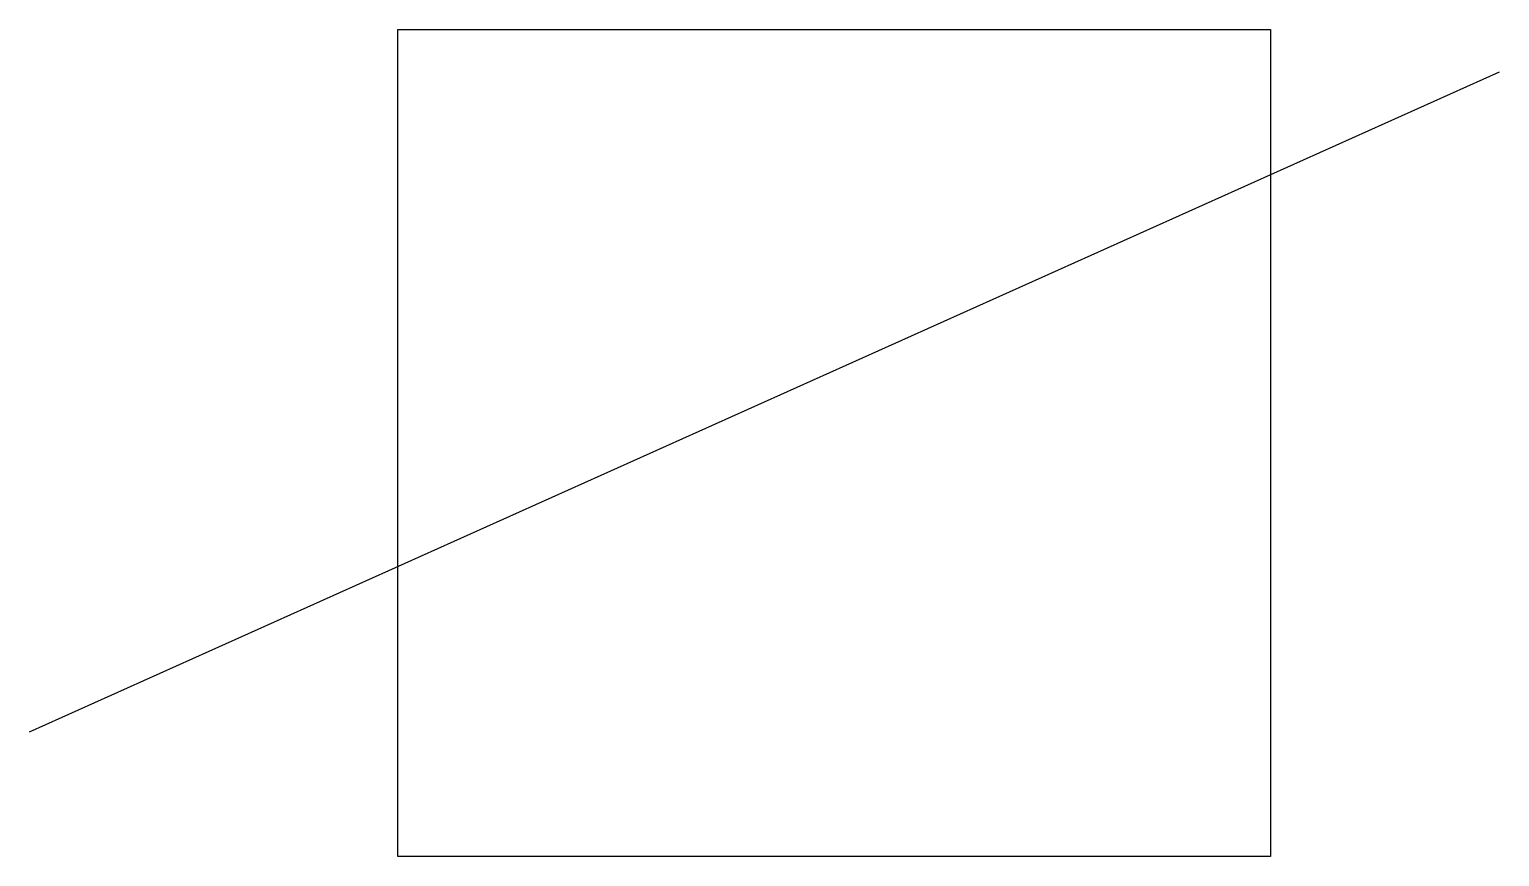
# Model space of a CAD drawing. Header units: millimetres. Extents: x 176.3 to 194.8, y 159.6 to 170.
import ezdxf

# ---------------------------------------------------------------- set-up
doc = ezdxf.new("R2010")
doc.units = ezdxf.units.MM

# ---------------------------------------------------------------- blocks, each defined once
blk = doc.blocks.new('ExampleBlock')
blk.add_lwpolyline([(180.901, 170.016), (191.878, 170.016), (191.878, 159.609), (180.901, 159.609)], close=True)
blk.add_lwpolyline([(176.266, 161.181), (194.759, 169.48)])

msp = doc.modelspace()

# ---------------------------------------------------------------- block references
msp.add_blockref('ExampleBlock', (0, 0))

doc.saveas('drawing.dxf')
